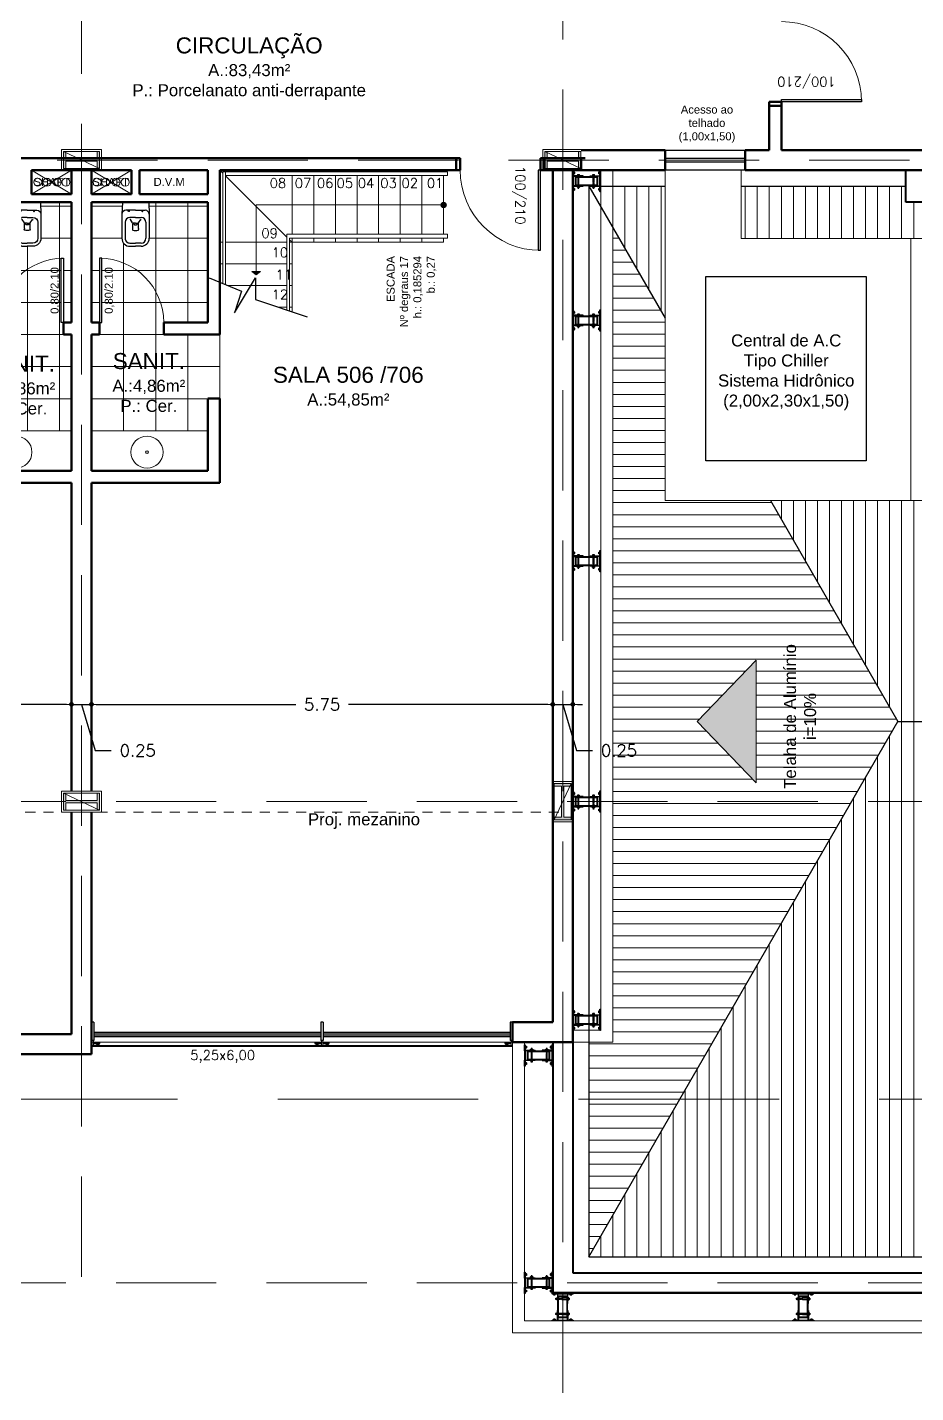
# Model space of a CAD drawing. Header units: millimetres. Extents: x 705 to 840, y 133 to 501.
# Drawn here: x 746.52 to 757.59, y 237.57 to 254.6 of the extents above; entities that cross this region are included whole.
import ezdxf

# ---------------------------------------------------------------- set-up
doc = ezdxf.new("R2010")
doc.units = ezdxf.units.MM
doc.header["$LTSCALE"] = 10
for name, pattern in [('DASHDOT', [25.4, 12.7, -6.35, 0, -6.35]), ('DASHED2', [0.375, 0.25, -0.125]), ('HIDDEN2', [0.1875, 0.125, -0.0625])]:
    doc.linetypes.add(name, pattern=pattern)
doc.layers.get('0').update_dxf_attribs({"color": 90})
doc.layers.add('ACCESORIO', color=90, linetype='Continuous')
doc.layers.add('VIDRO', color=140, linetype='Continuous')
for name, color, linetype, lineweight in [('CINZA', 252, 'Continuous', 13), ('cinza 03', 252, 'Continuous', 13), ('COTA', 90, 'Continuous', 9), ('HACHT', 90, 'Continuous', 9), ('HID', 16, 'Continuous', 20), ('linha estutura', 252, 'Continuous', 13), ('PAREDES', 50, 'Continuous', 50), ('PAREDES 2', 50, 'Continuous', 50), ('Pilares', 16, 'Continuous', 20), ('pn 02', 16, 'Continuous', 20), ('pn 04', 130, 'Continuous', 40), ('PN-01', 90, 'Continuous', 13), ('PN-03', 180, 'Continuous', 30), ('recuos', 16, 'Continuous', 20), ('texto', 16, 'Continuous', 20)]:
    doc.layers.add(name, color=color, linetype=linetype, lineweight=lineweight)
doc.styles.get("Standard").update_dxf_attribs({"font": 'simplex.shx'})
doc.dimstyles.new('1-100', dxfattribs={"dimtxt": 0.15, "dimasz": 0.06, "dimexe": 0.2, "dimexo": 0.1, "dimgap": 0.1, "dimtad": 0, "dimzin": 0, "dimdsep": 46, "dimtxsty": 'Standard', "dimblk": 'DOT', "dimcen": 0.09, "dimclrd": 90, "dimclre": 90, "dimclrt": 16, "dimadec": 0, "dimazin": 0, "dimtfac": 1, "dimtofl": 0, "dimtmove": 0, "dimatfit": 3, "dimldrblk": 'DOT', "dimfxl": 0, "dimtolj": 1, "dimtzin": 0, "dimarcsym": 0})
pattern_1 = [(0, (748.9159, 249.5656), (0, 0.4), []), (90, (748.9159, 249.5656), (-0.4, 2e-17), [])]

# ---------------------------------------------------------------- blocks, each defined once
blk = doc.blocks.new('BLO253')
blk.add_lwpolyline([(39.6, 2, -0.4142136), (40.6, 1, 0.4142136), (41.6, 0), (91.5, 0, 0.4142136), (92.5, 1), (92.5, 4, 0.4142136), (91.5, 5), (49.6, 5, -0.4142136), (44.6, 10), (44.6, 89, 0.4142136), (43.6, 90), (41.6, 90, 0.4142136), (40.6, 89), (40.6, 6.5, -0.4142136), (39.1, 5), (-39.1, 5, -0.4142136), (-40.6, 6.5), (-40.6, 89, 0.4142136), (-41.6, 90), (-43.6, 90, 0.4142136), (-44.6, 89), (-44.6, 10, -0.4142136), (-49.6, 5), (-91.5, 5, 0.4142136), (-92.5, 4), (-92.5, 1, 0.4142136), (-91.5, 0), (-41.6, 0, 0.4142136), (-40.6, 1, -0.4142136), (-39.6, 2)], format="xyb", close=True)
blk = doc.blocks.new('CAB-BUL')
for p, q in [((-6, 11), (6, 11)), ((-4, 2), (-4, 9)), ((-4, 1), (-4, 2)), ((4, 2), (4, 9)), ((4, 1), (4, 2))]:
    blk.add_line(p, q)
blk.add_lwpolyline([(-9, 1), (9, 1), (9, 0), (-9, 0)], close=True)
blk.add_lwpolyline([(8, 9, 0.888889), (4, 9, 0.50025), (-4, 9, 0.88987), (-8, 9), (-8, 2), (8, 2)], format="xyb", close=True)
blk = doc.blocks.new('TUERCA')
for p, q in [((-7, -2), (7, -2)), ((7, -10), (-7, -10)), ((-5, -11), (3, -10)), ((-5, -12), (4, -11)), ((-5, -13), (4, -12)), ((-5, -14), (4, -13)), ((-5, -16), (4, -14)), ((-4, -8), (-4, -3)), ((-3, -16), (4, -16)), ((4, -3), (4, -8))]:
    blk.add_line(p, q)
blk.add_lwpolyline([(-9, 0), (9, 0), (9, -2), (-9, -2)], close=True)
blk.add_lwpolyline([(-4, -8, -0.666895), (-9, -8), (-9, -3, -0.666895), (-4, -3, -0.349005), (4, -3, -0.666667), (9, -3), (9, -8, -0.666667), (4, -8, -0.349005)], format="xyb", close=True)
blk.add_lwpolyline([(-4, -10), (-3, -10), (-5, -11), (-3, -11), (-5, -12), (-3, -12), (-5, -13), (-3, -14), (-5, -14), (-3, -15), (-5, -16), (-3, -16), (3, -16), (4, -16), (3, -15), (4, -14), (3, -14), (4, -13), (3, -13), (4, -12), (3, -11), (4, -11), (3, -10), (4, -10)])
blk = doc.blocks.new('fixação madeira')
at = {"layer": 'ACCESORIO'}
for p, q in [((-0.052, -0.063), (-0.05, -0.076)), ((-0.05, -0.063), (-0.048, -0.076)), ((-0.048, -0.063), (-0.047, -0.076)), ((-0.047, -0.063), (-0.045, -0.076)), ((-0.045, -0.063), (-0.043, -0.076)), ((-0.043, -0.063), (-0.041, -0.076)), ((-0.041, -0.063), (-0.039, -0.076)), ((-0.039, -0.063), (-0.038, -0.076)), ((-0.038, -0.063), (-0.036, -0.076)), ((-0.036, -0.063), (-0.034, -0.076)), ((-0.034, -0.063), (-0.032, -0.076)), ((-0.032, -0.063), (-0.03, -0.076)), ((-0.03, -0.063), (-0.029, -0.076)), ((-0.029, -0.063), (-0.027, -0.076)), ((-0.027, -0.063), (-0.025, -0.076)), ((-0.025, -0.063), (-0.023, -0.076)), ((-0.023, -0.063), (-0.021, -0.076)), ((-0.021, -0.063), (-0.02, -0.076)), ((-0.02, -0.063), (-0.018, -0.076)), ((-0.018, -0.063), (-0.016, -0.076)), ((-0.016, -0.063), (-0.014, -0.076)), ((-0.014, -0.063), (-0.012, -0.076)), ((-0.012, -0.076), (-0.012, -0.063)), ((-0.052, -0.251), (-0.05, -0.264)), ((-0.05, -0.251), (-0.048, -0.264)), ((-0.048, -0.251), (-0.047, -0.264)), ((-0.047, -0.251), (-0.045, -0.264)), ((-0.045, -0.251), (-0.043, -0.264)), ((-0.043, -0.251), (-0.041, -0.264)), ((-0.041, -0.251), (-0.039, -0.264)), ((-0.039, -0.251), (-0.038, -0.264)), ((-0.038, -0.251), (-0.036, -0.264)), ((-0.036, -0.251), (-0.034, -0.264)), ((-0.034, -0.251), (-0.032, -0.264)), ((-0.032, -0.251), (-0.03, -0.264)), ((-0.03, -0.251), (-0.029, -0.264)), ((-0.029, -0.251), (-0.027, -0.264)), ((-0.027, -0.251), (-0.025, -0.264)), ((-0.025, -0.251), (-0.023, -0.264)), ((-0.023, -0.251), (-0.021, -0.264)), ((-0.021, -0.251), (-0.02, -0.264)), ((-0.02, -0.251), (-0.018, -0.264)), ((-0.018, -0.251), (-0.016, -0.264)), ((-0.016, -0.251), (-0.014, -0.264)), ((-0.014, -0.251), (-0.012, -0.264)), ((-0.012, -0.264), (-0.012, -0.251))]:
    blk.add_line(p, q, dxfattribs=at)
for points in [[(-0.06, -0.034), (0.057, -0.034), (0.057, -0.308), (-0.06, -0.308)], [(-0.052, -0.042), (0.049, -0.042), (0.049, -0.3), (-0.052, -0.3)]]:
    blk.add_lwpolyline(points, close=True, dxfattribs=at)
for points in [[(0.049, -0.063), (-0.014, -0.063), (-0.015, -0.066), (-0.016, -0.063), (-0.017, -0.066), (-0.018, -0.063), (-0.018, -0.066), (-0.02, -0.063), (-0.02, -0.066), (-0.021, -0.063), (-0.022, -0.066), (-0.023, -0.063), (-0.024, -0.066), (-0.025, -0.063), (-0.026, -0.066), (-0.027, -0.063), (-0.027, -0.066), (-0.029, -0.063), (-0.029, -0.066), (-0.03, -0.063), (-0.031, -0.066), (-0.032, -0.063), (-0.033, -0.066), (-0.034, -0.063), (-0.035, -0.066), (-0.036, -0.063), (-0.036, -0.066), (-0.038, -0.063), (-0.038, -0.066), (-0.039, -0.063), (-0.04, -0.066), (-0.041, -0.063), (-0.042, -0.066), (-0.043, -0.063), (-0.044, -0.066), (-0.045, -0.063), (-0.045, -0.066), (-0.047, -0.063), (-0.047, -0.066), (-0.048, -0.063), (-0.049, -0.066), (-0.05, -0.063), (-0.051, -0.066), (-0.052, -0.063)], [(-0.052, -0.076), (-0.051, -0.074), (-0.05, -0.076), (-0.05, -0.074), (-0.048, -0.076), (-0.048, -0.074), (-0.047, -0.076), (-0.046, -0.074), (-0.045, -0.076), (-0.044, -0.074), (-0.043, -0.076), (-0.042, -0.074), (-0.041, -0.076), (-0.041, -0.074), (-0.039, -0.076), (-0.039, -0.074), (-0.038, -0.076), (-0.037, -0.074), (-0.036, -0.076), (-0.035, -0.074), (-0.034, -0.076), (-0.033, -0.074), (-0.032, -0.076), (-0.032, -0.074), (-0.03, -0.076), (-0.03, -0.074), (-0.029, -0.076), (-0.028, -0.074), (-0.027, -0.076), (-0.026, -0.074), (-0.025, -0.076), (-0.024, -0.074), (-0.023, -0.076), (-0.023, -0.074), (-0.021, -0.076), (-0.021, -0.074), (-0.02, -0.076), (-0.019, -0.074), (-0.018, -0.076), (-0.017, -0.074), (-0.016, -0.076), (-0.015, -0.074), (-0.014, -0.076), (-0.014, -0.074), (-0.012, -0.076), (0.049, -0.076)], [(0.049, -0.251), (-0.014, -0.251), (-0.015, -0.253), (-0.016, -0.251), (-0.017, -0.253), (-0.018, -0.251), (-0.018, -0.253), (-0.02, -0.251), (-0.02, -0.253), (-0.021, -0.251), (-0.022, -0.253), (-0.023, -0.251), (-0.024, -0.253), (-0.025, -0.251), (-0.026, -0.253), (-0.027, -0.251), (-0.027, -0.253), (-0.029, -0.251), (-0.029, -0.253), (-0.03, -0.251), (-0.031, -0.253), (-0.032, -0.251), (-0.033, -0.253), (-0.034, -0.251), (-0.035, -0.253), (-0.036, -0.251), (-0.036, -0.253), (-0.038, -0.251), (-0.038, -0.253), (-0.039, -0.251), (-0.04, -0.253), (-0.041, -0.251), (-0.042, -0.253), (-0.043, -0.251), (-0.044, -0.253), (-0.045, -0.251), (-0.045, -0.253), (-0.047, -0.251), (-0.047, -0.253), (-0.048, -0.251), (-0.049, -0.253), (-0.05, -0.251), (-0.051, -0.253), (-0.052, -0.251)], [(-0.052, -0.264), (-0.051, -0.262), (-0.05, -0.264), (-0.05, -0.262), (-0.048, -0.264), (-0.048, -0.262), (-0.047, -0.264), (-0.046, -0.262), (-0.045, -0.264), (-0.044, -0.262), (-0.043, -0.264), (-0.042, -0.262), (-0.041, -0.264), (-0.041, -0.262), (-0.039, -0.264), (-0.039, -0.262), (-0.038, -0.264), (-0.037, -0.262), (-0.036, -0.264), (-0.035, -0.262), (-0.034, -0.264), (-0.033, -0.262), (-0.032, -0.264), (-0.032, -0.262), (-0.03, -0.264), (-0.03, -0.262), (-0.029, -0.264), (-0.028, -0.262), (-0.027, -0.264), (-0.026, -0.262), (-0.025, -0.264), (-0.024, -0.262), (-0.023, -0.264), (-0.023, -0.262), (-0.021, -0.264), (-0.021, -0.262), (-0.02, -0.264), (-0.019, -0.262), (-0.018, -0.264), (-0.017, -0.262), (-0.016, -0.264), (-0.015, -0.262), (-0.014, -0.264), (-0.014, -0.262), (-0.012, -0.264), (0.049, -0.264)]]:
    blk.add_lwpolyline(points, dxfattribs=at)
at = {"layer": 'ACCESORIO', "xscale": 0.001440000000002328, "yscale": 0.001440000000002328, "zscale": 0.00144, "rotation": 180}
blk.add_blockref('BLO253', (-0.001, 0.001), dxfattribs=at)
at = {"layer": 'ACCESORIO', "linetype": 'Continuous', "xscale": 0.001440000000002328, "yscale": 0.001440000000002328, "zscale": 0.00144}
for name, p, rotation in [('CAB-BUL', (-0.105, -0.006), 180), ('TUERCA', (-0.066, -0.07), 270), ('CAB-BUL', (0.063, -0.07), 270), ('CAB-BUL', (0.1, -0.006), 180), ('CAB-BUL', (0.063, -0.258), 270)]:
    blk.add_blockref(name, p, dxfattribs=dict(at, rotation=rotation))
at = {"layer": 'ACCESORIO', "xscale": -0.001440000000002328, "yscale": 0.001440000000002328, "zscale": 0.00144}
blk.add_blockref('BLO253', (-0.001, -0.345), dxfattribs=at)
at = {"layer": 'ACCESORIO', "linetype": 'Continuous', "xscale": -0.001440000000002328, "yscale": 0.001440000000002328, "zscale": 0.00144}
for p in [(-0.105, -0.338), (0.1, -0.338)]:
    blk.add_blockref('CAB-BUL', p, dxfattribs=at)
at = {"layer": 'ACCESORIO', "color": 252, "linetype": 'Continuous', "xscale": 0.001440000000002328, "yscale": 0.001440000000002328, "zscale": 0.00144, "rotation": 270}
blk.add_blockref('TUERCA', (-0.066, -0.258), dxfattribs=at)
blk = doc.blocks.new('VASO')
at = {"layer": 'PN-03', "color": 0}
for p, q in [((-0.513, -0.061), (-0.513, 0.098)), ((-0.508, 0.103), (-0.363, 0.109)), ((-0.413, -0.061), (-0.413, 0.059)), ((-0.363, 0.109), (-0.063, 0.109)), ((-0.323, -0.061), (-0.323, 0.009)), ((-0.299, 0.004), (-0.299, 0.011)), ((-0.255, -0.024), (-0.299, 0.004)), ((-0.263, 0.069), (-0.063, 0.069)), ((-0.003, 0.009), (-0.003, -0.061)), ((0.037, 0.009), (0.037, -0.061)), ((-0.513, -0.061), (-0.513, -0.219)), ((-0.413, -0.061), (-0.413, -0.181)), ((-0.323, -0.061), (-0.323, -0.131)), ((-0.255, -0.097), (-0.299, -0.125)), ((-0.299, -0.125), (-0.299, -0.132)), ((-0.253, -0.061), (-0.253, -0.031)), ((-0.238, -0.042), (-0.253, -0.041)), ((-0.253, -0.061), (-0.253, -0.09)), ((-0.238, -0.079), (-0.253, -0.08)), ((-0.183, -0.026), (-0.248, -0.026)), ((-0.183, -0.095), (-0.248, -0.095)), ((-0.003, -0.131), (-0.003, -0.061)), ((0.037, -0.131), (0.037, -0.061)), ((-0.508, -0.224), (-0.363, -0.231)), ((-0.363, -0.231), (-0.063, -0.231)), ((-0.263, -0.191), (-0.063, -0.191))]:
    blk.add_line(p, q, dxfattribs=at)
for points in [[(-0.402, 0.03, 0.139889), (-0.404, 0.03, 0.107118), (-0.405, 0.028, 0.079812), (-0.406, 0.026, 0.067459), (-0.406, 0.024, 0.067459), (-0.406, 0.021, 0.079812), (-0.405, 0.019, 0.107118), (-0.404, 0.018, 0.139889), (-0.402, 0.017, 0.139889), (-0.4, 0.018, 0.107118), (-0.399, 0.019, 0.079812), (-0.398, 0.021, 0.067459), (-0.398, 0.024, 0.067459), (-0.398, 0.026, 0.079812), (-0.399, 0.028, 0.107118), (-0.4, 0.03, 0.139889)], [(-0.402, -0.151, -0.139889), (-0.404, -0.151, -0.107118), (-0.405, -0.149, -0.079812), (-0.406, -0.147, -0.067459), (-0.406, -0.145, -0.067459), (-0.406, -0.142, -0.079812), (-0.405, -0.14, -0.107118), (-0.404, -0.139, -0.139889), (-0.402, -0.138, -0.139889), (-0.4, -0.139, -0.107118), (-0.399, -0.14, -0.079812), (-0.398, -0.142, -0.067459), (-0.398, -0.145, -0.067459), (-0.398, -0.147, -0.079812), (-0.399, -0.149, -0.107118), (-0.4, -0.151, -0.139889)]]:
    blk.add_lwpolyline(points, format="xyb", close=True, dxfattribs=at)
for centre, radius, start, end in [((-0.508, 0.098), 0.005, 92.5269, 180), ((-0.363, 0.059), 0.05, 90, 180), ((-0.263, 0.009), 0.06, 90, 180), ((-0.063, 0.009), 0.1, 0, 90), ((-0.063, 0.009), 0.06, 0, 90), ((-0.263, -0.131), 0.06, 180, 270), ((-0.248, -0.031), 0.005, 90, 180), ((-0.248, -0.09), 0.005, 180, 270), ((-0.239, -0.049), 0.0067, 14.1141, 81.8789), ((-0.239, -0.072), 0.0067, 278.1211, 345.8859), ((-0.284, -0.065), 0.055, 4.685, 19.1599), ((-0.284, -0.056), 0.055, 340.8401, 355.315), ((-0.185, 0.009), 0.0347, 272.8237, 292.69), ((-0.185, -0.13), 0.0347, 67.31, 87.1763), ((-0.169, -0.028), 0.005, 13.9425, 112.69), ((-0.169, -0.093), 0.005, 247.31, 346.0575), ((-0.275, -0.062), 0.116, 0.9159, 18.0203), ((-0.275, -0.059), 0.116, 341.9797, 359.0841), ((-0.063, -0.131), 0.06, 270, 0), ((-0.063, -0.131), 0.1, 270, 0), ((-0.508, -0.219), 0.005, 180, 267.4731), ((-0.363, -0.181), 0.05, 180, 270)]:
    blk.add_arc(centre, radius, start, end, dxfattribs=at)
blk = doc.blocks.new('_DOT')
at = {"color": 0, "linetype": 'ByBlock'}
blk.add_line((-0.5, 0), (-1, 0), dxfattribs=at)
at = {"color": 0, "linetype": 'ByBlock', "const_width": 0.5}
blk.add_lwpolyline([(-0.25, 0, 1), (0.25, 0, 1)], format="xyb", close=True, dxfattribs=at)
blk = doc.blocks.new('*D115')
at = {"layer": 'linha estutura', "color": 90, "lineweight": -2}
for p, q in [((741.316, 246.054), (741.316, 245.954)), ((741.376, 246.154), (743.862, 246.154)), ((747.006, 246.154), (744.519, 246.154)), ((747.066, 246.054), (747.066, 245.954))]:
    blk.add_line(p, q, dxfattribs=at)
at = {"layer": 'linha estutura', "color": 90, "lineweight": -2, "xscale": 0.06, "yscale": 0.06, "zscale": 0.06, "rotation": 180}
blk.add_blockref('_DOT', (741.316, 246.154), dxfattribs=at)
at = {"layer": 'linha estutura', "color": 90, "lineweight": -2, "xscale": 0.06, "yscale": 0.06, "zscale": 0.06}
blk.add_blockref('_DOT', (747.066, 246.154), dxfattribs=at)
at = {"layer": 'linha estutura', "color": 16, "insert": (744.191, 246.154), "char_height": 0.15, "attachment_point": 5}
blk.add_mtext('\\A1;5.75', dxfattribs=at)
blk = doc.blocks.new('*D116')
at = {"layer": 'linha estutura', "color": 90, "lineweight": -2}
for p, q in [((747.006, 246.154), (746.946, 246.154)), ((747.066, 246.154), (747.316, 246.154)), ((747.066, 246.054), (747.066, 245.954)), ((747.191, 246.154), (747.363, 245.579)), ((747.316, 246.054), (747.316, 245.954)), ((747.376, 246.154), (747.436, 246.154)), ((747.363, 245.579), (747.563, 245.579))]:
    blk.add_line(p, q, dxfattribs=at)
at = {"layer": 'linha estutura', "color": 90, "lineweight": -2, "xscale": 0.06, "yscale": 0.06, "zscale": 0.06}
blk.add_blockref('_DOT', (747.066, 246.154), dxfattribs=at)
at = {"layer": 'linha estutura', "color": 90, "lineweight": -2, "xscale": 0.06, "yscale": 0.06, "zscale": 0.06, "rotation": 180}
blk.add_blockref('_DOT', (747.316, 246.154), dxfattribs=at)
at = {"layer": 'linha estutura', "color": 16, "insert": (747.892, 245.579), "char_height": 0.15, "attachment_point": 5}
blk.add_mtext('\\A1;0.25', dxfattribs=at)
blk = doc.blocks.new('*D117')
at = {"layer": 'linha estutura', "color": 90, "lineweight": -2}
for p, q in [((747.316, 246.054), (747.316, 245.954)), ((747.376, 246.154), (749.862, 246.154)), ((753.006, 246.154), (750.519, 246.154)), ((753.066, 246.054), (753.066, 245.954))]:
    blk.add_line(p, q, dxfattribs=at)
at = {"layer": 'linha estutura', "color": 90, "lineweight": -2, "xscale": 0.06, "yscale": 0.06, "zscale": 0.06, "rotation": 180}
blk.add_blockref('_DOT', (747.316, 246.154), dxfattribs=at)
at = {"layer": 'linha estutura', "color": 90, "lineweight": -2, "xscale": 0.06, "yscale": 0.06, "zscale": 0.06}
blk.add_blockref('_DOT', (753.066, 246.154), dxfattribs=at)
at = {"layer": 'linha estutura', "color": 16, "insert": (750.191, 246.154), "char_height": 0.15, "attachment_point": 5}
blk.add_mtext('\\A1;5.75', dxfattribs=at)
blk = doc.blocks.new('*D118')
at = {"layer": 'linha estutura', "color": 90, "lineweight": -2}
for p, q in [((753.006, 246.154), (752.946, 246.154)), ((753.066, 246.154), (753.316, 246.154)), ((753.066, 246.054), (753.066, 245.954)), ((753.191, 246.154), (753.363, 245.579)), ((753.316, 246.054), (753.316, 245.954)), ((753.376, 246.154), (753.436, 246.154)), ((753.363, 245.579), (753.563, 245.579))]:
    blk.add_line(p, q, dxfattribs=at)
at = {"layer": 'linha estutura', "color": 90, "lineweight": -2, "xscale": 0.06, "yscale": 0.06, "zscale": 0.06}
blk.add_blockref('_DOT', (753.066, 246.154), dxfattribs=at)
at = {"layer": 'linha estutura', "color": 90, "lineweight": -2, "xscale": 0.06, "yscale": 0.06, "zscale": 0.06, "rotation": 180}
blk.add_blockref('_DOT', (753.316, 246.154), dxfattribs=at)
at = {"layer": 'linha estutura', "color": 16, "insert": (753.892, 245.579), "char_height": 0.15, "attachment_point": 5}
blk.add_mtext('\\A1;0.25', dxfattribs=at)

msp = doc.modelspace()

# ---------------------------------------------------------------- hatches: boundary and pattern name
at = {"layer": 'cinza 03'}
h = msp.add_hatch(dxfattribs=at)
h.set_pattern_fill('_USER', color=256, scale=0.15, angle=90, style=0, pattern_type=0)
h.set_pattern_definition([(90, (759.06589, 189.11928), (-0.15, 9e-18), [])])
h.paths.add_polyline_path([(765.191, 252.616), (760.716, 252.616), (760.716, 252.416), (759.191, 252.416), (759.191, 251.964), (760.597, 251.964), (760.597, 248.696), (759.191, 248.696), (759.191, 245.941), (763.887, 245.941), (765.191, 248.199)])
h.paths.add_polyline_path([(761.272, 247.706), (759.745, 247.706), (760.509, 248.441)], flags=16)
h.paths.add_polyline_path([(759.191, 248.696), (757.531, 248.696), (755.779, 248.696), (757.37, 245.941), (759.191, 245.941)])
h.paths.add_polyline_path([(757.466, 252.616), (755.416, 252.616), (755.416, 251.964), (757.531, 251.964), (759.191, 251.964), (759.191, 252.416), (759.116, 252.416), (757.466, 252.416)])
h.paths.add_polyline_path([(754.466, 252.616), (753.816, 252.616), (753.816, 252.096), (754.466, 250.971)])
h.paths.add_polyline_path([(767.741, 252.616), (765.191, 252.616), (765.191, 248.199)])
h.paths.add_polyline_path([(759.191, 245.941), (757.37, 245.941), (756.792, 244.941), (759.191, 244.941)])
h.paths.add_polyline_path([(759.191, 244.941), (756.792, 244.941), (754.649, 241.229), (759.191, 241.229)])
h.paths.add_polyline_path([(759.191, 241.229), (754.649, 241.229), (753.516, 239.266), (759.191, 239.266)])
h.paths.add_polyline_path([(765.191, 241.229), (759.191, 241.229), (759.191, 239.266), (765.191, 239.266)])
h.paths.add_polyline_path([(765.191, 243.682), (764.464, 244.941), (759.191, 244.941), (759.191, 241.229), (765.191, 241.229)])
h.paths.add_polyline_path([(760.509, 243.441), (759.745, 244.175), (761.272, 244.175)], flags=16)
h.paths.add_polyline_path([(763.887, 245.941), (759.191, 245.941), (759.191, 244.941), (764.464, 244.941)])
h.paths.add_polyline_path([(765.191, 243.682), (765.191, 241.229), (766.607, 241.229)])
h.paths.add_polyline_path([(766.607, 241.229), (765.191, 241.229), (765.191, 239.266), (767.741, 239.266)])
h.paths.add_polyline_path([(759.805, 247.386), (761.673, 247.386), (761.673, 246.902), (759.805, 246.902)], flags=24)
h.paths.add_polyline_path([(761.709, 250.874), (761.709, 251.773), (762.188, 251.773), (762.188, 250.874)], flags=24)
h.paths.add_polyline_path([(759.601, 244.706), (761.469, 244.706), (761.469, 244.222), (759.601, 244.222)], flags=24)
h = msp.add_hatch(dxfattribs=at)
h.set_pattern_fill('_USER', color=256, scale=0.15, style=0, pattern_type=0)
h.set_pattern_definition([(0, (759.06589, 189.11928), (0, 0.15), [])])
h.paths.add_polyline_path([(754.466, 250.971), (753.816, 252.096), (753.816, 244.941), (756.792, 244.941), (757.37, 245.941), (755.779, 248.696), (754.466, 248.696)])
h.paths.add_polyline_path([(755.603, 246.704), (755.603, 245.177), (754.868, 245.941)], flags=16)
h.paths.add_polyline_path([(756.792, 244.941), (753.816, 244.941), (753.816, 241.941), (753.516, 241.941), (753.516, 241.229), (754.649, 241.229)])
h.paths.add_polyline_path([(754.649, 241.229), (753.516, 241.229), (753.516, 239.266)])
h.paths.add_polyline_path([(767.741, 241.229), (766.607, 241.229), (767.741, 239.266)])
h.paths.add_polyline_path([(767.741, 244.941), (765.191, 244.941), (765.191, 243.682), (766.607, 241.229), (767.741, 241.229)])
h.paths.add_polyline_path([(767.741, 252.616), (765.191, 248.199), (765.191, 244.941), (767.741, 244.941)])
h.paths.add_polyline_path([(766.388, 245.941), (765.654, 245.177), (765.654, 246.704)], flags=16)
h.paths.add_polyline_path([(765.191, 248.199), (763.887, 245.941), (764.464, 244.941), (765.191, 244.941)])
h.paths.add_polyline_path([(755.911, 245.069), (755.911, 246.937), (756.395, 246.937), (756.395, 245.069)], flags=24)
h.paths.add_polyline_path([(765.002, 245.069), (765.002, 246.937), (765.486, 246.937), (765.486, 245.069)], flags=9)
h = msp.add_hatch(dxfattribs=at)
h.set_pattern_fill('_USER', color=256, scale=0.4, style=0, double=1, pattern_type=0)
h.set_pattern_definition(pattern_1)
h.paths.add_polyline_path([(747.066, 250.766), (746.966, 250.766), (746.966, 250.916), (746.936, 250.916), (746.936, 251.715, 0.40327), (746.166, 250.916), (746.166, 250.766), (745.466, 250.766), (745.466, 249.966), (745.616, 249.966), (745.616, 249.566), (747.066, 249.566)])
h.paths.add_polyline_path([(747.066, 252.416), (746.679, 252.416), (746.686, 252.27, -0.022055), (746.686, 252.266), (746.686, 251.966, -0.414214), (746.586, 251.866), (746.516, 251.866), (746.446, 251.866, -0.414214), (746.346, 251.966), (746.346, 252.266, -0.022055), (746.346, 252.27), (746.353, 252.416), (745.616, 252.416), (745.616, 250.916), (746.166, 250.916, -0.40327), (746.936, 251.715), (746.936, 251.716), (746.966, 251.716), (746.966, 250.916), (747.066, 250.916)])
h.paths.add_polyline_path([(745.907, 250.414), (746.913, 250.414), (746.913, 249.748), (745.907, 249.748)], flags=24)
h.paths.add_polyline_path([(746.781, 251.011), (746.781, 251.631), (746.952, 251.631), (746.952, 251.011)], flags=25)
h = msp.add_hatch(dxfattribs=at)
h.set_pattern_fill('_USER', color=256, scale=0.4, style=0, double=1, pattern_type=0)
h.set_pattern_definition(pattern_1)
h.paths.add_polyline_path([(748.766, 252.416), (748.029, 252.416), (748.036, 252.27, -0.022055), (748.036, 252.266), (748.036, 251.966, -0.414214), (747.936, 251.866), (747.866, 251.866), (747.796, 251.866, -0.414214), (747.696, 251.966), (747.696, 252.266, -0.022055), (747.696, 252.27), (747.703, 252.416), (747.316, 252.416), (747.316, 250.916), (747.416, 250.916), (747.416, 251.716), (747.446, 251.716), (747.446, 251.715, -0.40327), (748.216, 250.916), (748.766, 250.916)])
h.paths.add_polyline_path([(747.446, 251.715), (747.446, 250.916), (747.416, 250.916), (747.416, 250.766), (747.316, 250.766), (747.316, 249.566), (748.766, 249.566), (748.766, 249.966), (748.916, 249.966), (748.916, 250.766), (748.216, 250.766), (748.216, 250.916, 0.40327)])
h.paths.add_polyline_path([(747.528, 250.414), (748.533, 250.414), (748.533, 249.748), (747.528, 249.748)], flags=24)
h.paths.add_polyline_path([(747.456, 251.011), (747.456, 251.631), (747.628, 251.631), (747.628, 251.011)], flags=25)
msp.add_hatch(color=256, dxfattribs=at).paths.add_polyline_path([(754.868, 245.941), (755.603, 245.177), (755.603, 246.704)])
at = {"layer": 'Pilares'}
for points in [[(746.966, 253.046), (746.966, 252.836), (746.996, 252.836), (746.996, 252.926), (747.386, 252.926), (747.386, 252.836), (747.416, 252.836), (747.416, 253.046), (747.386, 253.046), (747.386, 252.956), (746.996, 252.956), (746.996, 253.046)], [(752.966, 253.046), (752.966, 252.836), (752.996, 252.836), (752.996, 252.926), (753.386, 252.926), (753.386, 252.836), (753.416, 252.836), (753.416, 253.046), (753.386, 253.046), (753.386, 252.956), (752.996, 252.956), (752.996, 253.046)], [(746.966, 245.046), (746.966, 244.836), (746.996, 244.836), (746.996, 244.926), (747.386, 244.926), (747.386, 244.836), (747.416, 244.836), (747.416, 245.046), (747.386, 245.046), (747.386, 244.956), (746.996, 244.956), (746.996, 245.046)], [(753.086, 244.716), (753.296, 244.716), (753.296, 244.746), (753.206, 244.746), (753.206, 245.136), (753.296, 245.136), (753.296, 245.166), (753.086, 245.166), (753.086, 245.136), (753.176, 245.136), (753.176, 244.746), (753.086, 244.746)]]:
    msp.add_hatch(color=256, dxfattribs=at).paths.add_polyline_path(points)
at = {"layer": 'PN-01'}
msp.add_hatch(color=256, dxfattribs=at).paths.add_polyline_path([(749.369, 251.51), (749.424, 251.553), (749.313, 251.553)])

# ---------------------------------------------------------------- linework, layer by layer
at = {"layer": 'CINZA'}
for p, q in [((750.176, 242.062), (747.346, 242.062)), ((750.176, 242.047), (747.346, 242.047)), ((750.176, 242.029), (747.346, 242.029)), ((750.176, 242.014), (747.346, 242.014)), ((752.536, 242.062), (750.206, 242.062)), ((752.536, 242.047), (750.206, 242.047)), ((752.536, 242.029), (750.206, 242.029)), ((752.536, 242.014), (750.206, 242.014))]:
    msp.add_line(p, q, dxfattribs=at)
at = {"layer": 'cinza 03'}
for p, q in [((747.066, 252.516), (746.566, 252.816)), ((746.566, 252.516), (747.066, 252.816)), ((747.316, 252.516), (747.816, 252.816)), ((747.816, 252.516), (747.316, 252.816)), ((748.916, 250.766), (748.916, 249.966))]:
    msp.add_line(p, q, dxfattribs=at)
at = {"layer": 'cinza 03', "linetype": 'HIDDEN2', "ltscale": 0.1}
msp.add_line((728.941, 244.811), (753.191, 244.811), dxfattribs=at)
at = {"layer": 'cinza 03'}
msp.add_lwpolyline([(754.868, 245.941), (755.603, 245.177), (755.603, 246.704)], close=True, dxfattribs=at)
for centre in [(746.646, 252.665), (746.76, 252.665), (746.889, 252.665), (746.997, 252.665), (747.385, 252.665), (747.492, 252.665), (747.622, 252.665), (747.736, 252.665)]:
    msp.add_circle(centre, 0.05, dxfattribs=at)
for centre, radius, start, end in [((755.916, 253.668), 1, 0, 90), ((752.913, 252.816), 1, 180, 270), ((746.966, 250.916), 0.8, 90, 180), ((747.416, 250.916), 0.8, 360, 90)]:
    msp.add_arc(centre, radius, start, end, dxfattribs=at)
at = {"layer": 'HACHT'}
for p, q in [((750.176, 242.068), (747.346, 242.068)), ((750.176, 242.008), (747.346, 242.008)), ((752.536, 242.068), (750.206, 242.068)), ((752.536, 242.008), (750.206, 242.008)), ((747.339, 241.902), (747.322, 241.902)), ((750.199, 241.902), (750.182, 241.902)), ((752.566, 241.902), (752.549, 241.902))]:
    msp.add_line(p, q, dxfattribs=at)
at = {"layer": 'HID'}
for p, q in [((747.066, 249.566), (745.616, 249.566)), ((747.316, 249.566), (748.766, 249.566))]:
    msp.add_line(p, q, dxfattribs=at)
for centre, radius in [((746.374, 249.299), 0.2), ((748.008, 249.299), 0.2), ((748.008, 249.299), 0.0172)]:
    msp.add_circle(centre, radius, dxfattribs=at)
at = {"layer": 'linha estutura', "linetype": 'DASHED2', "ltscale": 0.5}
for p, q in [((747.191, 239.016), (747.191, 268.17)), ((753.191, 237.571), (753.191, 268.17)), ((724.39, 252.941), (771.017, 252.941)), ((723.247, 244.941), (770.918, 244.941)), ((723.247, 238.941), (770.918, 238.941))]:
    msp.add_line(p, q, dxfattribs=at)
at = {"layer": 'PAREDES'}
for p, q in [((755.766, 253.668), (755.916, 253.668)), ((755.766, 253.618), (755.916, 253.618)), ((751.863, 252.966), (751.863, 252.816)), ((751.913, 252.966), (751.913, 252.816)), ((752.913, 252.966), (752.913, 252.816)), ((752.963, 252.966), (752.963, 252.816)), ((753.419, 252.966), (753.419, 252.816))]:
    msp.add_line(p, q, dxfattribs=at)
at = {"layer": 'PAREDES 2'}
for p, q in [((755.766, 253.066), (755.766, 253.668)), ((755.916, 253.668), (755.916, 253.066)), ((753.419, 253.066), (754.466, 253.066)), ((754.466, 253.066), (754.466, 252.816)), ((755.466, 253.066), (755.466, 252.816)), ((755.466, 253.066), (755.766, 253.066)), ((755.916, 253.066), (761.941, 253.066)), ((742.469, 252.966), (751.913, 252.966)), ((751.863, 252.966), (751.913, 252.966)), ((752.913, 252.966), (753.469, 252.966)), ((746.566, 252.516), (746.566, 252.816)), ((746.566, 252.816), (747.816, 252.816)), ((747.066, 252.816), (747.066, 252.516)), ((747.316, 252.816), (747.316, 252.516)), ((747.816, 252.516), (747.816, 252.816)), ((747.916, 252.816), (748.466, 252.816)), ((747.916, 252.816), (748.766, 252.816)), ((747.916, 252.516), (747.916, 252.816)), ((747.916, 252.816), (748.766, 252.816)), ((748.766, 252.516), (748.766, 252.816)), ((748.916, 250.766), (748.916, 252.816)), ((748.916, 252.816), (751.913, 252.816)), ((752.913, 252.816), (753.469, 252.816)), ((753.066, 242.191), (753.066, 252.816)), ((753.316, 242.191), (753.316, 252.816)), ((753.419, 252.816), (754.466, 252.816)), ((755.466, 252.816), (760.716, 252.816)), ((747.066, 252.516), (746.566, 252.516)), ((747.316, 252.516), (747.816, 252.516)), ((747.916, 252.516), (748.766, 252.516)), ((747.066, 252.416), (745.616, 252.416)), ((747.066, 252.416), (747.066, 250.916)), ((747.316, 252.416), (748.766, 252.416)), ((747.316, 252.416), (747.316, 250.916)), ((748.766, 250.916), (748.766, 252.416)), ((747.066, 250.916), (746.966, 250.916)), ((746.966, 250.766), (746.966, 250.916)), ((747.316, 250.916), (747.416, 250.916)), ((747.416, 250.766), (747.416, 250.916)), ((748.216, 250.766), (748.216, 250.916)), ((748.216, 250.916), (748.766, 250.916)), ((746.966, 250.766), (747.066, 250.766)), ((747.066, 250.766), (747.066, 249.066)), ((747.416, 250.766), (747.316, 250.766)), ((747.316, 250.766), (747.316, 249.066)), ((748.216, 250.766), (748.916, 250.766)), ((748.766, 249.966), (748.766, 249.066)), ((748.766, 249.966), (748.916, 249.966)), ((748.916, 249.966), (748.916, 248.916)), ((747.066, 249.066), (745.616, 249.066)), ((747.316, 249.066), (748.766, 249.066)), ((747.066, 248.916), (745.466, 248.916)), ((747.066, 248.916), (747.066, 245.071)), ((747.316, 248.916), (748.916, 248.916)), ((747.316, 248.916), (747.316, 245.071)), ((747.066, 244.811), (747.066, 242.041)), ((747.316, 244.811), (747.316, 241.791)), ((752.566, 242.191), (753.066, 242.191)), ((752.566, 242.191), (752.566, 241.963)), ((752.566, 241.941), (752.566, 242.191)), ((753.316, 242.191), (753.316, 241.941)), ((741.316, 242.041), (747.066, 242.041)), ((752.566, 241.941), (753.316, 241.941)), ((741.316, 241.791), (747.316, 241.791)), ((753.066, 238.816), (768.191, 238.816))]:
    msp.add_line(p, q, dxfattribs=at)
at = {"layer": 'Pilares'}
for p, q in [((746.941, 253.071), (746.941, 252.811)), ((746.941, 253.071), (747.441, 253.071)), ((746.966, 253.046), (747.416, 253.046)), ((747.416, 252.836), (746.966, 253.046)), ((746.996, 252.956), (746.996, 253.046)), ((747.386, 252.956), (747.386, 253.046)), ((747.441, 253.071), (747.441, 252.811)), ((752.941, 253.071), (752.941, 252.811)), ((752.941, 253.071), (753.441, 253.071)), ((752.966, 253.046), (753.416, 253.046)), ((753.416, 252.836), (752.966, 253.046)), ((752.996, 252.956), (752.996, 253.046)), ((753.386, 252.956), (753.386, 253.046)), ((746.966, 252.836), (747.416, 252.836)), ((746.996, 252.956), (747.386, 252.956)), ((746.996, 252.836), (746.996, 252.926)), ((746.996, 252.926), (747.386, 252.926)), ((747.386, 252.836), (747.386, 252.926)), ((752.966, 252.836), (753.416, 252.836)), ((752.996, 252.956), (753.386, 252.956)), ((752.996, 252.836), (752.996, 252.926)), ((752.996, 252.926), (753.386, 252.926)), ((753.386, 252.836), (753.386, 252.926)), ((746.941, 252.811), (747.441, 252.811)), ((752.941, 252.811), (753.441, 252.811)), ((753.061, 245.191), (753.321, 245.191)), ((753.061, 244.691), (753.061, 245.191)), ((753.321, 244.691), (753.321, 245.191)), ((746.941, 245.071), (746.941, 244.811)), ((746.941, 245.071), (747.441, 245.071)), ((746.966, 245.046), (747.416, 245.046)), ((747.416, 244.836), (746.966, 245.046)), ((746.996, 244.956), (746.996, 245.046)), ((747.386, 244.956), (747.386, 245.046)), ((747.441, 245.071), (747.441, 244.811)), ((753.086, 244.716), (753.086, 245.166)), ((753.296, 245.166), (753.086, 244.716)), ((753.176, 245.136), (753.086, 245.136)), ((753.176, 244.746), (753.176, 245.136)), ((753.206, 244.746), (753.206, 245.136)), ((753.296, 245.136), (753.206, 245.136)), ((753.296, 244.716), (753.296, 245.166)), ((746.966, 244.836), (747.416, 244.836)), ((746.996, 244.956), (747.386, 244.956)), ((746.996, 244.836), (746.996, 244.926)), ((746.996, 244.926), (747.386, 244.926)), ((747.386, 244.836), (747.386, 244.926)), ((746.941, 244.811), (747.441, 244.811)), ((753.061, 244.691), (753.321, 244.691)), ((753.176, 244.746), (753.086, 244.746)), ((753.296, 244.746), (753.206, 244.746))]:
    msp.add_line(p, q, dxfattribs=at)
for points in [[(746.996, 253.046), (746.966, 253.046), (746.966, 252.836), (746.996, 252.836)], [(747.386, 252.836), (747.416, 252.836), (747.416, 253.046), (747.386, 253.046)], [(752.996, 253.046), (752.966, 253.046), (752.966, 252.836), (752.996, 252.836)], [(753.386, 252.836), (753.416, 252.836), (753.416, 253.046), (753.386, 253.046)], [(746.996, 245.046), (746.966, 245.046), (746.966, 244.836), (746.996, 244.836)], [(747.386, 244.836), (747.416, 244.836), (747.416, 245.046), (747.386, 245.046)], [(753.296, 245.136), (753.296, 245.166), (753.086, 245.166), (753.086, 245.136)], [(753.086, 244.746), (753.086, 244.716), (753.296, 244.716), (753.296, 244.746)]]:
    msp.add_lwpolyline(points, dxfattribs=at)
at = {"layer": 'pn 02'}
for p, q in [((748.952, 252.779), (748.916, 252.816)), ((749.752, 251.98), (748.986, 252.746)), ((749.816, 252.794), (749.816, 252.816)), ((749.816, 252.016), (749.816, 252.747)), ((750.086, 252.794), (750.086, 252.816)), ((750.086, 252.016), (750.086, 252.747)), ((750.356, 252.794), (750.356, 252.816)), ((750.356, 252.016), (750.356, 252.747)), ((750.626, 252.794), (750.626, 252.816)), ((750.626, 252.016), (750.626, 252.747)), ((750.896, 252.794), (750.896, 252.816)), ((750.896, 252.016), (750.896, 252.747)), ((751.166, 252.794), (751.166, 252.816)), ((751.166, 252.016), (751.166, 252.747)), ((751.436, 252.794), (751.436, 252.816)), ((751.436, 252.016), (751.436, 252.747)), ((751.706, 252.794), (751.706, 252.816)), ((751.706, 252.016), (751.706, 252.747)), ((753.666, 242.091), (753.666, 252.816)), ((753.816, 241.941), (753.816, 252.816)), ((755.416, 252.816), (755.416, 251.964)), ((748.952, 251.916), (748.916, 251.916)), ((749.752, 251.916), (748.986, 251.916)), ((749.816, 251.916), (749.785, 251.946)), ((749.816, 251.916), (749.785, 251.916)), ((749.816, 251.916), (749.816, 251.969)), ((751.706, 251.916), (749.816, 251.916)), ((749.816, 251.916), (749.816, 251.05)), ((750.086, 251.916), (750.086, 251.969)), ((750.356, 251.916), (750.356, 251.969)), ((750.626, 251.916), (750.626, 251.969)), ((750.896, 251.916), (750.896, 251.969)), ((751.166, 251.916), (751.166, 251.969)), ((751.436, 251.916), (751.436, 251.969)), ((751.706, 251.916), (751.706, 251.969)), ((748.952, 251.646), (748.916, 251.646)), ((749.752, 251.646), (748.986, 251.646)), ((749.816, 251.646), (749.785, 251.646)), ((749.752, 251.376), (749.015, 251.376)), ((749.816, 251.376), (749.785, 251.376)), ((749.141, 251.106), (749.122, 251.106)), ((749.752, 251.106), (749.649, 251.106)), ((749.816, 251.106), (749.785, 251.106)), ((752.566, 241.941), (752.566, 238.316)), ((752.716, 241.941), (752.716, 238.466)), ((753.316, 242.091), (753.666, 242.091)), ((753.316, 241.941), (753.816, 241.941)), ((752.716, 238.466), (768.541, 238.466)), ((752.566, 238.316), (768.691, 238.316))]:
    msp.add_line(p, q, dxfattribs=at)
for points in [[(748.952, 251.401), (748.952, 252.794), (748.986, 252.794)], [(748.986, 252.747), (748.986, 251.388)], [(754.466, 252.816), (754.466, 248.696), (757.531, 248.696), (757.531, 251.964), (755.416, 251.964)], [(749.752, 251.072), (749.752, 252.016), (749.785, 252.016)], [(749.785, 252.016), (751.755, 252.016), (751.755, 251.969), (749.785, 251.969)], [(749.785, 251.969), (749.785, 251.061)], [(757.531, 248.696), (757.531, 248.696), (760.597, 248.696), (760.597, 251.964), (757.531, 251.964)]]:
    msp.add_lwpolyline(points, dxfattribs=at)
msp.add_lwpolyline([(748.986, 252.794), (751.755, 252.794), (751.755, 252.747), (748.986, 252.747)], close=True, dxfattribs=at)
at = {"layer": 'pn 04'}
for p, q in [((757.466, 252.416), (757.466, 252.816)), ((759.116, 252.416), (757.466, 252.416)), ((753.066, 241.941), (753.066, 238.816)), ((753.316, 241.941), (753.316, 239.066)), ((753.316, 239.066), (767.941, 239.066)), ((753.066, 238.816), (768.191, 238.816))]:
    msp.add_line(p, q, dxfattribs=at)
at = {"layer": 'PN-01'}
for p, q in [((751.706, 252.381), (749.369, 252.381)), ((749.369, 252.381), (749.369, 251.51)), ((747.316, 241.941), (752.566, 241.941)), ((747.322, 241.963), (747.322, 241.902)), ((747.339, 241.963), (747.339, 241.902)), ((747.42, 241.939), (747.339, 241.939)), ((747.365, 241.933), (747.365, 241.939)), ((747.42, 241.933), (747.42, 241.939)), ((750.101, 241.933), (750.101, 241.939)), ((750.101, 241.939), (750.182, 241.939)), ((750.157, 241.933), (750.157, 241.939)), ((750.182, 241.963), (750.182, 241.902)), ((750.199, 241.963), (750.199, 241.902)), ((750.28, 241.939), (750.199, 241.939)), ((750.225, 241.933), (750.225, 241.939)), ((750.28, 241.933), (750.28, 241.939)), ((752.468, 241.933), (752.468, 241.939)), ((752.468, 241.939), (752.549, 241.939)), ((752.523, 241.933), (752.523, 241.939)), ((752.549, 241.963), (752.549, 241.902)), ((752.566, 241.963), (752.566, 241.902)), ((747.377, 241.933), (747.339, 241.933)), ((747.42, 241.927), (747.339, 241.927)), ((747.42, 241.92), (747.339, 241.92)), ((747.365, 241.927), (747.365, 241.92)), ((747.411, 241.933), (747.377, 241.933)), ((747.379, 241.927), (747.379, 241.92)), ((747.386, 241.912), (747.379, 241.908)), ((747.379, 241.908), (747.379, 241.902)), ((747.386, 241.933), (747.382, 241.927)), ((747.405, 241.928), (747.383, 241.928)), ((747.404, 241.931), (747.384, 241.931)), ((747.405, 241.93), (747.384, 241.93)), ((747.386, 241.92), (747.386, 241.912)), ((747.39, 241.897), (747.387, 241.892)), ((747.391, 241.897), (747.389, 241.892)), ((747.39, 241.902), (747.39, 241.897)), ((747.391, 241.902), (747.391, 241.897)), ((747.393, 241.927), (747.393, 241.892)), ((747.394, 241.927), (747.394, 241.887)), ((747.395, 241.927), (747.395, 241.893)), ((747.395, 241.927), (747.395, 241.892)), ((747.397, 241.902), (747.397, 241.897)), ((747.397, 241.897), (747.399, 241.892)), ((747.398, 241.902), (747.398, 241.897)), ((747.398, 241.897), (747.401, 241.892)), ((747.403, 241.933), (747.407, 241.927)), ((747.403, 241.92), (747.403, 241.912)), ((747.403, 241.912), (747.41, 241.908)), ((747.409, 241.927), (747.409, 241.92)), ((747.41, 241.908), (747.41, 241.902)), ((747.42, 241.933), (747.411, 241.933)), ((747.42, 241.927), (747.42, 241.92)), ((750.101, 241.933), (750.111, 241.933)), ((750.101, 241.927), (750.101, 241.92)), ((750.101, 241.927), (750.182, 241.927)), ((750.101, 241.92), (750.182, 241.92)), ((750.111, 241.933), (750.144, 241.933)), ((750.119, 241.912), (750.112, 241.908)), ((750.112, 241.908), (750.112, 241.902)), ((750.113, 241.927), (750.113, 241.92)), ((750.119, 241.933), (750.115, 241.927)), ((750.116, 241.928), (750.139, 241.928)), ((750.117, 241.93), (750.138, 241.93)), ((750.118, 241.931), (750.137, 241.931)), ((750.119, 241.92), (750.119, 241.912)), ((750.124, 241.897), (750.121, 241.892)), ((750.125, 241.897), (750.122, 241.892)), ((750.124, 241.902), (750.124, 241.897)), ((750.125, 241.902), (750.125, 241.897)), ((750.126, 241.927), (750.126, 241.893)), ((750.126, 241.927), (750.126, 241.892)), ((750.128, 241.927), (750.128, 241.887)), ((750.129, 241.927), (750.129, 241.892)), ((750.131, 241.902), (750.131, 241.897)), ((750.131, 241.897), (750.133, 241.892)), ((750.132, 241.902), (750.132, 241.897)), ((750.132, 241.897), (750.134, 241.892)), ((750.136, 241.933), (750.14, 241.927)), ((750.136, 241.92), (750.136, 241.912)), ((750.136, 241.912), (750.143, 241.908)), ((750.143, 241.927), (750.143, 241.92)), ((750.143, 241.908), (750.143, 241.902)), ((750.144, 241.933), (750.182, 241.933)), ((750.157, 241.927), (750.157, 241.92)), ((750.237, 241.933), (750.199, 241.933)), ((750.28, 241.927), (750.199, 241.927)), ((750.28, 241.92), (750.199, 241.92)), ((750.225, 241.927), (750.225, 241.92)), ((750.271, 241.933), (750.237, 241.933)), ((750.239, 241.927), (750.239, 241.92)), ((750.246, 241.912), (750.239, 241.908)), ((750.239, 241.908), (750.239, 241.902)), ((750.246, 241.933), (750.242, 241.927)), ((750.265, 241.928), (750.243, 241.928)), ((750.264, 241.931), (750.244, 241.931)), ((750.265, 241.93), (750.244, 241.93)), ((750.246, 241.92), (750.246, 241.912)), ((750.25, 241.897), (750.247, 241.892)), ((750.251, 241.897), (750.249, 241.892)), ((750.25, 241.902), (750.25, 241.897)), ((750.251, 241.902), (750.251, 241.897)), ((750.253, 241.927), (750.253, 241.892)), ((750.254, 241.927), (750.254, 241.887)), ((750.255, 241.927), (750.255, 241.893)), ((750.255, 241.927), (750.255, 241.892)), ((750.257, 241.902), (750.257, 241.897)), ((750.257, 241.897), (750.259, 241.892)), ((750.258, 241.902), (750.258, 241.897)), ((750.258, 241.897), (750.261, 241.892)), ((750.263, 241.933), (750.267, 241.927)), ((750.263, 241.92), (750.263, 241.912)), ((750.263, 241.912), (750.27, 241.908)), ((750.269, 241.927), (750.269, 241.92)), ((750.27, 241.908), (750.27, 241.902)), ((750.28, 241.933), (750.271, 241.933)), ((750.28, 241.927), (750.28, 241.92)), ((752.468, 241.933), (752.478, 241.933)), ((752.468, 241.927), (752.468, 241.92)), ((752.468, 241.927), (752.549, 241.927)), ((752.468, 241.92), (752.549, 241.92)), ((752.478, 241.933), (752.511, 241.933)), ((752.479, 241.927), (752.479, 241.92)), ((752.486, 241.912), (752.479, 241.908)), ((752.479, 241.908), (752.479, 241.902)), ((752.486, 241.933), (752.482, 241.927)), ((752.483, 241.928), (752.505, 241.928)), ((752.484, 241.931), (752.504, 241.931)), ((752.484, 241.93), (752.505, 241.93)), ((752.486, 241.92), (752.486, 241.912)), ((752.49, 241.897), (752.487, 241.892)), ((752.491, 241.897), (752.489, 241.892)), ((752.49, 241.902), (752.49, 241.897)), ((752.491, 241.902), (752.491, 241.897)), ((752.493, 241.927), (752.493, 241.893)), ((752.493, 241.927), (752.493, 241.892)), ((752.494, 241.927), (752.494, 241.887)), ((752.495, 241.927), (752.495, 241.892)), ((752.497, 241.902), (752.497, 241.897)), ((752.497, 241.897), (752.5, 241.892)), ((752.498, 241.902), (752.498, 241.897)), ((752.498, 241.897), (752.501, 241.892)), ((752.502, 241.92), (752.502, 241.912)), ((752.502, 241.912), (752.509, 241.908)), ((752.503, 241.933), (752.507, 241.927)), ((752.509, 241.927), (752.509, 241.92)), ((752.509, 241.908), (752.509, 241.902)), ((752.511, 241.933), (752.549, 241.933)), ((752.523, 241.927), (752.523, 241.92))]:
    msp.add_line(p, q, dxfattribs=at)
at = {"layer": 'PN-01', "const_width": 0.04}
msp.add_lwpolyline([(751.686, 252.381, 1), (751.726, 252.381, 1)], format="xyb", close=True, dxfattribs=at)
at = {"layer": 'PN-01'}
msp.add_lwpolyline([(749.369, 251.51), (749.424, 251.553), (749.313, 251.553)], close=True, dxfattribs=at)
at = {"layer": 'PN-03'}
for p, q in [((754.466, 253.066), (755.466, 253.066)), ((754.466, 252.966), (755.466, 252.966)), ((755.466, 252.916), (754.466, 252.916)), ((755.466, 252.816), (754.466, 252.816)), ((753.516, 252.616), (753.516, 239.266)), ((753.516, 252.616), (754.466, 252.616)), ((753.516, 252.616), (754.466, 250.971)), ((755.416, 252.616), (757.466, 252.616)), ((755.779, 248.696), (757.37, 245.941)), ((753.516, 239.266), (757.37, 245.941)), ((757.37, 245.941), (763.887, 245.941)), ((747.346, 242.191), (747.316, 242.191)), ((747.316, 242.191), (747.316, 241.963)), ((747.346, 242.191), (747.346, 241.963)), ((750.206, 242.191), (750.176, 242.191)), ((750.176, 242.191), (750.176, 241.963)), ((750.206, 242.191), (750.206, 241.963)), ((752.566, 242.191), (752.536, 242.191)), ((752.536, 242.191), (752.536, 241.963)), ((747.346, 241.963), (747.316, 241.963)), ((750.206, 241.963), (750.176, 241.963)), ((752.566, 241.963), (752.536, 241.963)), ((753.516, 239.266), (767.741, 239.266))]:
    msp.add_line(p, q, dxfattribs=at)
for points in [[(755.916, 253.668), (755.916, 253.698), (756.916, 253.698), (756.916, 253.668)], [(752.913, 252.816), (752.883, 252.816), (752.883, 251.816), (752.913, 251.816)], [(746.966, 251.716), (746.966, 250.916), (746.936, 250.916), (746.936, 251.716)], [(747.416, 251.716), (747.416, 250.916), (747.446, 250.916), (747.446, 251.716)], [(754.975, 251.489), (756.975, 251.489), (756.975, 249.189), (754.975, 249.189)]]:
    msp.add_lwpolyline(points, close=True, dxfattribs=at)
at = {"layer": 'PN-03', "linetype": 'DASHDOT'}
msp.add_lwpolyline([(748.781, 251.471), (749.186, 251.306), (749.099, 251.036), (749.359, 251.471), (749.359, 251.201), (750.005, 250.988)], dxfattribs=at)
at = {"layer": 'recuos', "linetype": 'DASHED2'}
msp.add_line((712.137, 241.229), (784.918, 241.229), dxfattribs=at)
at = {"layer": 'VIDRO'}
for p, q in [((747.316, 241.902), (752.566, 241.902)), ((747.316, 241.892), (752.566, 241.892))]:
    msp.add_line(p, q, dxfattribs=at)

# ---------------------------------------------------------------- block references
at = {"layer": 'cinza 03'}
for p, rotation in [((753.317, 252.681), 90), ((753.317, 250.942), 90), ((753.317, 247.942), 90), ((753.317, 244.942), 90), ((753.317, 242.221), 90), ((753.061, 241.775), 270), ((753.061, 238.939), 270)]:
    msp.add_blockref('fixação madeira', p, dxfattribs=dict(at, rotation=rotation))
for p in [(753.191, 238.811), (756.191, 238.811)]:
    msp.add_blockref('fixação madeira', p, dxfattribs=at)
at = {"layer": 'HID', "xscale": -1, "rotation": 90}
msp.add_blockref('VASO', (746.455, 251.903), dxfattribs=at)
at = {"layer": 'HID', "rotation": 270}
msp.add_blockref('VASO', (747.926, 251.903), dxfattribs=at)

# ---------------------------------------------------------------- texts
at = {"layer": 'COTA'}
for s, insert, char_height, width, attachment_point in [('{\\fArial|b0|i0|c0|p34;CIRCULAÇÃO\\P\\H0.75x;A.:83,43m²\\PP.: Porcelanato anti-derrapante}', (749.282, 254.471), 0.2, 4.861, 2), ('{\\fArial|b0|i0|c0|p34;Acesso ao telhado (1,00x1,50)}', (754.989, 253.621), 0.1, 1.05853, 2), ('{\\fArial|b0|i0|c0|p34;SHAFT}', (746.822, 252.719), 0.1, 0.50418, 2), ('{\\fArial|b0|i0|c0|p34;SHAFT}', (747.555, 252.719), 0.1, 0.45505, 2), ('{\\fArial|b0|i0|c0|p34;D.V.M}', (748.284, 252.719), 0.1, 0.51916, 2), ('{\\fArial|b0|i0|c0|p34;Central de A.C\\PTipo Chiller\\PSistema Hidrônico\\P(2,00x2,30x1,50)}', (755.977, 249.822), 0.15, 4.861, 8), ('{\\fArial|b0|i0|c0|p34;SANIT.\\P\\H0.75x;A.:4,86m²\\PP.: Cer.}', (746.41, 250.503), 0.2, 1.3, 2), ('{\\fArial|b0|i0|c0|p34;SANIT.\\P\\H0.75x;A.:4,86m²\\PP.: Cer.}', (748.031, 250.535), 0.2, 1.3, 2), ('{\\fArial|b0|i0|c0|p34;SALA 506 /706\\P\\H0.75x;A.:54,85m²}', (750.518, 250.364), 0.2, 2.481, 2), ('{\\fArial|b0|i0|c0|p34;Proj. mezanino}', (750.713, 244.796), 0.15, 4.861, 2)]:
    msp.add_mtext(s, dxfattribs=dict(at, insert=insert, char_height=char_height, width=width, attachment_point=attachment_point))
at = {"layer": 'COTA', "rotation": 90}
for s, insert, char_height, width, attachment_point in [('{\\fArial|b0|i0|c0|p34;ESCADA\\PNº degraus 17\\Ph.: 0,185294\\Pb.: 0,27}', (751.614, 251.745), 0.1, 1.367, 9), ('{\\fArial|b0|i0|c0|p34;0,80/2.10}', (746.806, 251.606), 0.1, 0.74674, 3), ('{\\fArial|b0|i0|c0|p34;0,80/2.10}', (747.481, 251.606), 0.1, 0.74674, 3), ('{\\fArial|b0|i0|c0|p34;Telaha de Alumínio \\Pi=10%}', (755.949, 246.003), 0.15, 2.191, 2)]:
    msp.add_mtext(s, dxfattribs=dict(at, insert=insert, char_height=char_height, width=width, attachment_point=attachment_point))
at = {"layer": 'texto'}
for rotation, p in [(180, (756.595, 253.978)), (270, (752.602, 252.867))]:
    msp.add_text('100/210', height=0.12, rotation=rotation, dxfattribs=at).set_placement(p)
for s, p in [('08', (749.538, 252.594)), ('07', (749.85, 252.594)), ('06', (750.126, 252.594)), ('05', (750.372, 252.594)), ('04', (750.636, 252.594)), ('03', (750.917, 252.594)), ('02', (751.181, 252.594)), ('01', (751.497, 252.594)), ('09', (749.434, 251.968)), ('10', (749.561, 251.729)), ('11', (749.612, 251.451)), ('12', (749.561, 251.205)), ('5,25x6,00', (748.548, 241.72))]:
    msp.add_text(s, height=0.12, dxfattribs=at).set_placement(p)

# ---------------------------------------------------------------- dimensions: what is measured, and where the dimension line sits
at = {"layer": 'linha estutura'}
for base, p1, p2, picture, middle in [((747.066, 246.154), (741.316, 246.154), (747.066, 246.154), '*D115', (744.191, 246.154)), ((753.066, 246.154), (747.316, 246.154), (753.066, 246.154), '*D117', (750.191, 246.154)), ((747.316, 246.154), (747.066, 246.154), (747.316, 246.154), '*D116', (747.663, 245.579)), ((753.316, 246.154), (753.066, 246.154), (753.316, 246.154), '*D118', (753.663, 245.579))]:
    dim = msp.add_linear_dim(base=base, p1=p1, p2=p2, dimstyle='1-100', override={"dimtmove": 1}, dxfattribs=at)
    dim.commit()
    dim.dimension.update_dxf_attribs({"geometry": picture, "text_midpoint": middle})

doc.saveas('drawing.dxf')
